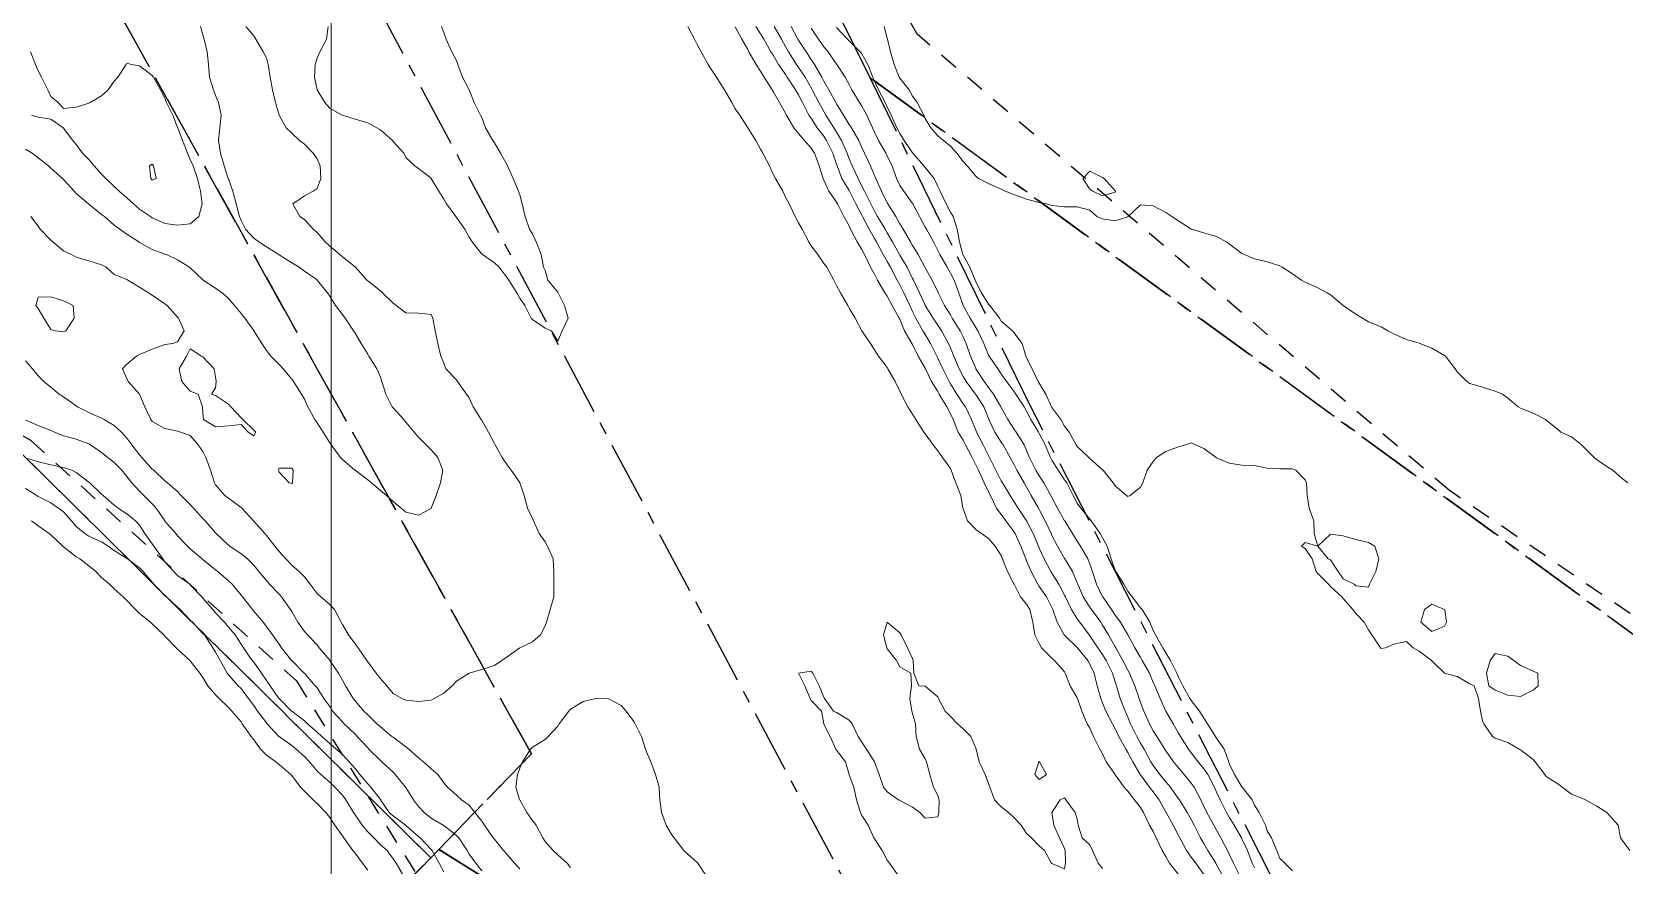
# Model space of a CAD drawing. Header units: centimetres. Extents: x 0 to 642158, y -847 to 649707.
# Drawn here: x 617355 to 617417.8, y 620292.2 to 620325 of the extents above; entities that cross this region are included whole.
import ezdxf

# ---------------------------------------------------------------- set-up
doc = ezdxf.new("R2010")
doc.units = ezdxf.units.CM
doc.header["$MEASUREMENT"] = 0
doc.linetypes.add('CENTERX2', pattern=[4, 2.5, -0.5, 0.5, -0.5])
doc.linetypes.add('JIS_02_0.7', pattern=[1.35, 0.75, -0.6])
for name, color, linetype, lineweight in [('MEV_grille', 254, 'Continuous', 9), ('WAL_parcellaire agricole', 7, 'JIS_02_0.7', 25), ('WAL_topographie 0.5', 253, 'Continuous', 20)]:
    doc.layers.add(name, color=color, linetype=linetype, lineweight=lineweight)
doc.layers.add('SPW_parcellaire cadastral', color=7, linetype='CENTERX2', lineweight=25, true_color=0xff0542)

# ---------------------------------------------------------------- blocks, each defined once
blk = doc.blocks.new('*U112')
at = {"layer": 'MEV_grille', "transparency": 33554687}
blk.add_lwpolyline([(0, 1825.476), (0, -1825.476)], dxfattribs=at)
blk = doc.blocks.new('*U113')
at = {"layer": 'MEV_grille', "color": 0, "linetype": 'ByBlock', "lineweight": -2, "transparency": 16777216}
blk.add_blockref('*U112', (2000, 0), dxfattribs=at)

msp = doc.modelspace()

# ---------------------------------------------------------------- linework, layer by layer
at = {"layer": 'SPW_parcellaire cadastral'}
for points in [[(617392.267, 620281.812), (617393.536, 620278.746), (617371.057, 620292.797), (617374.709, 620296.56), (617340.895, 620357.32), (617337.548, 620363.525), (617334.299, 620378.327), (617286.739, 620465.896), (617269.952, 620496.899), (617274.764, 620500.676), (617283.484, 620507.46), (617304.117, 620460.615), (617333.025, 620394.339), (617343.969, 620372.254), (617392.267, 620281.812)], [(617370.439, 620449.596), (617390.157, 620431.516), (617394.877, 620437.01), (617463.522, 620267.972), (617460.938, 620270.103), (617458.111, 620272.172), (617388.083, 620323.22), (617336.322, 620428.419), (617370.439, 620449.596)], [(617308.437, 620329.669), (617337.548, 620363.525), (617340.895, 620357.32), (617374.709, 620296.56), (617371.057, 620292.797), (617370.736, 620292.465), (617342.244, 620320.587), (617303.071, 620323.455), (617308.437, 620329.669)], [(617304.757, 620224.565), (617248.531, 620260.549), (617257.267, 620270.606), (617271.662, 620287.186), (617299.621, 620319.465), (617303.071, 620323.455), (617342.244, 620320.587), (617370.736, 620292.465), (617354.082, 620275.311), (617320.736, 620240.999), (617304.757, 620224.565)], [(617422.264, 620255.938), (617394.382, 620310.321), (617388.083, 620323.22), (617458.111, 620272.172), (617456.24, 620269.434), (617460.908, 620266.101), (617462.09, 620267.668), (617460.938, 620270.103), (617463.522, 620267.972), (617485.747, 620213.588), (617422.264, 620255.938)], [(617393.536, 620278.746), (617409.815, 620239.405), (617404.111, 620243.08), (617354.082, 620275.311), (617370.736, 620292.465), (617371.057, 620292.797), (617393.536, 620278.746)]]:
    msp.add_lwpolyline(points, dxfattribs=at)
at = {"layer": 'WAL_parcellaire agricole'}
for points in [[(617345.425, 620409.686), (617336.923, 620427.435), (617377.919, 620453.44), (617387.044, 620457.816), (617398.921, 620432.942), (617447.936, 620309.949), (617455.438, 620286.575), (617451.439, 620281.95), (617435.938, 620289.948), (617410.936, 620306.945), (617389.934, 620324.942), (617373.931, 620353.94), (617361.178, 620378.688), (617345.425, 620409.686)], [(617008.458, 620154.4), (617004.365, 620160.596), (617050.958, 620154.904), (617075.457, 620161.407), (617091.456, 620167.909), (617122.459, 620142.163), (617165.706, 620162.168), (617223.952, 620191.924), (617274.948, 620218.93), (617287.196, 620231.681), (617256.444, 620253.677), (617263.942, 620268.928), (617277.439, 620290.929), (617285.816, 620301.128), (617299.437, 620313.432), (617306.604, 620316.52), (617318.353, 620318.751), (617331.123, 620318.633), (617342.936, 620315.937), (617354.937, 620308.938), (617365.438, 620299.44), (617398.944, 620245.444), (617410.112, 620235.279), (617419.446, 620223.447)]]:
    msp.add_lwpolyline(points, dxfattribs=at)
at = {"layer": 'WAL_topographie 0.5'}
for points in [[(617363.444, 620325.25), (617363.75, 620324.884), (617363.834, 620324.75), (617364.125, 620324.25), (617364.25, 620324.017), (617364.32, 620323.75), (617364.405, 620323.25), (617364.497, 620322.75), (617364.609, 620322.25), (617364.75, 620321.75), (617364.75, 620321.75), (617365.027, 620321.25), (617365.25, 620321.039), (617365.565, 620320.75), (617365.75, 620320.607), (617366.098, 620320.25), (617366.25, 620320.033), (617366.377, 620319.75), (617366.404, 620319.25), (617366.25, 620318.864), (617366.1, 620318.75), (617365.75, 620318.564), (617365.289, 620318.25), (617365.577, 620317.75), (617365.75, 620317.632), (617366.102, 620317.25), (617366.25, 620317.121), (617366.568, 620316.75), (617366.75, 620316.586), (617367.149, 620316.25), (617367.25, 620316.169), (617367.75, 620315.769), (617367.771, 620315.75), (617368.22, 620315.25), (617368.25, 620315.22), (617368.75, 620314.819), (617368.83, 620314.75), (617369.25, 620314.336), (617369.375, 620314.25), (617369.75, 620313.95), (617370.25, 620313.941), (617370.75, 620313.891), (617370.819, 620313.75), (617370.918, 620313.25), (617371.015, 620312.75), (617371.138, 620312.25), (617371.25, 620311.969), (617371.335, 620311.75), (617371.75, 620311.31), (617371.796, 620311.25), (617372.151, 620310.75), (617372.25, 620310.598), (617372.411, 620310.25), (617372.725, 620309.75), (617372.75, 620309.718), (617373.015, 620309.25), (617373.25, 620308.797), (617373.277, 620308.75), (617373.556, 620308.25), (617373.75, 620307.967), (617373.913, 620307.75), (617374.25, 620307.268), (617374.259, 620307.25), (617374.43, 620306.75), (617374.562, 620306.25), (617374.75, 620305.843), (617374.793, 620305.75), (617375.014, 620305.25), (617375.25, 620304.926), (617375.35, 620304.75), (617375.567, 620304.25), (617375.598, 620303.75), (617375.596, 620303.25), (617375.595, 620302.75), (617375.447, 620302.25), (617375.31, 620301.75), (617375.25, 620301.606), (617375.063, 620301.25), (617374.75, 620300.978), (617374.259, 620300.75), (617374.25, 620300.745), (617373.75, 620300.394), (617373.537, 620300.25), (617373.25, 620300.051), (617372.75, 620299.893), (617372.25, 620299.75), (617372.25, 620299.75), (617371.75, 620299.429), (617371.582, 620299.25), (617371.25, 620298.956), (617370.877, 620298.75), (617370.75, 620298.679), (617370.25, 620298.632), (617369.75, 620298.676), (617369.598, 620298.75), (617369.25, 620298.944), (617369.011, 620299.25), (617368.75, 620299.538), (617368.586, 620299.75), (617368.25, 620300.193), (617368.214, 620300.25), (617367.877, 620300.75), (617367.75, 620300.906), (617367.49, 620301.25), (617367.25, 620301.667), (617367.203, 620301.75), (617366.94, 620302.25), (617366.75, 620302.452), (617366.403, 620302.75), (617366.25, 620302.89), (617365.982, 620303.25), (617365.75, 620303.538), (617365.548, 620303.75), (617365.25, 620304.009), (617365.016, 620304.25), (617364.75, 620304.54), (617364.59, 620304.75), (617364.25, 620305.179), (617364.184, 620305.25), (617363.75, 620305.744), (617363.744, 620305.75), (617363.279, 620306.25), (617363.25, 620306.275), (617362.75, 620306.64), (617362.615, 620306.75), (617362.25, 620307.166), (617362.198, 620307.25), (617362.044, 620307.75), (617361.856, 620308.25), (617361.75, 620308.486), (617361.561, 620308.75), (617361.25, 620309.115), (617360.864, 620309.25), (617360.75, 620309.29), (617360.25, 620309.388), (617359.75, 620309.675), (617359.695, 620309.75), (617359.46, 620310.25), (617359.25, 620310.743), (617359.246, 620310.75), (617358.794, 620311.25), (617358.75, 620311.368), (617358.574, 620311.75), (617358.75, 620311.926), (617359.125, 620312.25), (617359.25, 620312.311), (617359.75, 620312.52), (617360.25, 620312.707), (617360.558, 620312.75), (617360.75, 620312.806), (617361.013, 620313.25), (617360.781, 620313.75), (617360.75, 620313.783), (617360.331, 620314.25), (617360.25, 620314.313), (617359.75, 620314.648), (617359.594, 620314.75), (617359.25, 620314.968), (617358.778, 620315.25), (617358.75, 620315.266), (617358.25, 620315.464), (617357.93, 620315.75), (617357.75, 620315.844), (617357.25, 620316.007), (617356.75, 620316.156), (617356.557, 620316.25), (617356.25, 620316.398), (617355.821, 620316.75), (617355.75, 620316.819), (617355.328, 620317.25), (617355.25, 620317.371), (617354.962, 620317.75)], [(617361.648, 620325.25), (617361.75, 620324.914), (617361.79, 620324.75), (617361.921, 620324.25), (617361.966, 620323.75), (617362.005, 620323.25), (617362.16, 620322.75), (617362.25, 620322.524), (617362.368, 620322.25), (617362.463, 620321.75), (617362.419, 620321.25), (617362.368, 620320.75), (617362.437, 620320.25), (617362.584, 620319.75), (617362.747, 620319.25), (617362.75, 620319.24), (617362.928, 620318.75), (617363.062, 620318.25), (617363.187, 620317.75), (617363.25, 620317.595), (617363.433, 620317.25), (617363.75, 620316.895), (617363.958, 620316.75), (617364.25, 620316.557), (617364.746, 620316.25), (617364.75, 620316.248), (617365.25, 620315.931), (617365.54, 620315.75), (617365.75, 620315.604), (617366.25, 620315.256), (617366.256, 620315.25), (617366.66, 620314.75), (617366.75, 620314.619), (617366.977, 620314.25), (617367.25, 620313.884), (617367.367, 620313.75), (617367.689, 620313.25), (617367.75, 620313.147), (617367.991, 620312.75), (617368.25, 620312.319), (617368.298, 620312.25), (617368.606, 620311.75), (617368.75, 620311.412), (617368.814, 620311.25), (617368.971, 620310.75), (617369.219, 620310.25), (617369.25, 620310.207), (617369.671, 620309.75), (617369.75, 620309.637), (617370.083, 620309.25), (617370.25, 620309.047), (617370.553, 620308.75), (617370.75, 620308.549), (617371.019, 620308.25), (617371.21, 620307.75), (617371.123, 620307.25), (617370.954, 620306.75), (617370.755, 620306.25)], [(617366.694, 620325.25), (617366.623, 620324.75), (617366.359, 620324.25), (617366.25, 620324), (617366.177, 620323.75), (617366.155, 620323.25), (617366.25, 620322.75), (617366.25, 620322.75), (617366.554, 620322.25), (617366.75, 620322.022), (617367.239, 620321.75), (617367.25, 620321.745), (617367.75, 620321.597), (617368.25, 620321.451), (617368.604, 620321.25), (617368.75, 620321.174), (617369.222, 620320.75), (617369.25, 620320.716), (617369.673, 620320.25), (617369.75, 620320.078), (617370.115, 620319.75), (617370.25, 620319.65), (617370.75, 620319.26), (617370.758, 620319.25), (617371.053, 620318.75), (617371.25, 620318.442), (617371.36, 620318.25), (617371.722, 620317.75), (617371.75, 620317.719), (617372.081, 620317.25), (617372.25, 620316.939), (617372.367, 620316.75), (617372.75, 620316.271), (617372.776, 620316.25), (617373.25, 620315.931), (617373.441, 620315.75), (617373.75, 620315.335), (617373.815, 620315.25), (617374.13, 620314.75), (617374.25, 620314.538), (617374.447, 620314.25), (617374.706, 620313.75), (617374.75, 620313.693), (617375.25, 620313.354), (617375.5, 620313.25), (617375.75, 620312.833), (617375.929, 620313.25), (617376.162, 620313.75), (617376.015, 620314.25), (617375.76, 620314.75), (617375.75, 620314.771), (617375.361, 620315.25), (617375.25, 620315.62), (617375.192, 620315.75), (617375.089, 620316.25), (617374.894, 620316.75), (617374.75, 620317.071), (617374.635, 620317.25), (617374.461, 620317.75), (617374.343, 620318.25), (617374.25, 620318.612), (617374.198, 620318.75), (617373.992, 620319.25), (617373.77, 620319.75), (617373.75, 620319.788), (617373.488, 620320.25), (617373.25, 620320.66), (617373.186, 620320.75), (617372.902, 620321.25), (617372.75, 620321.657), (617372.705, 620321.75), (617372.45, 620322.25), (617372.25, 620322.75), (617372.25, 620322.75), (617371.985, 620323.25), (617371.808, 620323.75), (617371.75, 620323.903), (617371.566, 620324.25), (617371.341, 620324.75), (617371.25, 620325.009), (617371.166, 620325.25)], [(617380.888, 620325.25), (617381.141, 620324.75), (617381.25, 620324.543), (617381.407, 620324.25), (617381.681, 620323.75), (617381.75, 620323.648), (617382.016, 620323.25), (617382.25, 620322.87), (617382.332, 620322.75), (617382.623, 620322.25), (617382.75, 620322.007), (617382.932, 620321.75), (617383.25, 620321.25), (617383.25, 620321.25), (617383.565, 620320.75), (617383.75, 620320.407), (617383.847, 620320.25), (617384.105, 620319.75), (617384.25, 620319.425), (617384.339, 620319.25), (617384.634, 620318.75), (617384.75, 620318.488), (617384.876, 620318.25), (617385.114, 620317.75), (617385.25, 620317.508), (617385.398, 620317.25), (617385.66, 620316.75), (617385.75, 620316.6), (617386.018, 620316.25), (617386.25, 620315.905), (617386.368, 620315.75), (617386.639, 620315.25), (617386.75, 620315.032), (617386.91, 620314.75), (617387.192, 620314.25), (617387.25, 620314.133), (617387.482, 620313.75), (617387.744, 620313.25), (617387.75, 620313.239), (617388.091, 620312.75), (617388.25, 620312.5), (617388.404, 620312.25), (617388.75, 620311.799), (617388.78, 620311.75), (617389.066, 620311.25), (617389.25, 620310.871), (617389.303, 620310.75), (617389.567, 620310.25), (617389.75, 620309.953), (617389.884, 620309.75), (617390.201, 620309.25), (617390.25, 620309.177), (617390.564, 620308.75), (617390.75, 620308.508), (617390.936, 620308.25), (617391.25, 620307.815), (617391.278, 620307.75), (617391.463, 620307.25), (617391.657, 620306.75), (617391.74, 620306.25), (617391.75, 620306.223), (617391.922, 620305.75), (617392.25, 620305.413), (617392.475, 620305.25), (617392.75, 620305.055), (617393.008, 620304.75), (617393.25, 620304.386), (617393.298, 620304.25), (617393.499, 620303.75), (617393.75, 620303.269), (617393.757, 620303.25), (617394.011, 620302.75), (617394.25, 620302.47), (617394.382, 620302.25), (617394.493, 620301.75), (617394.575, 620301.25), (617394.75, 620300.91), (617394.835, 620300.75), (617395.25, 620300.331), (617395.353, 620300.25), (617395.75, 620299.799), (617395.781, 620299.75), (617395.969, 620299.25), (617396.25, 620298.768), (617396.257, 620298.75), (617396.432, 620298.25), (617396.647, 620297.75), (617396.75, 620297.575), (617396.892, 620297.25), (617397.143, 620296.75), (617397.25, 620296.562), (617397.398, 620296.25), (617397.743, 620295.75), (617397.75, 620295.741), (617398.103, 620295.25), (617398.25, 620295.087), (617398.516, 620294.75), (617398.75, 620294.45), (617398.863, 620294.25), (617399.097, 620293.75), (617399.25, 620293.506), (617399.364, 620293.25), (617399.6, 620292.75), (617399.75, 620292.513), (617399.895, 620292.25), (617400.25, 620291.802)], [(617382.75, 620325.238), (617383.009, 620324.75), (617383.25, 620324.335), (617383.295, 620324.25), (617383.574, 620323.75), (617383.75, 620323.488), (617383.898, 620323.25), (617384.208, 620322.75), (617384.25, 620322.68), (617384.496, 620322.25), (617384.75, 620321.798), (617384.774, 620321.75), (617385.068, 620321.25), (617385.25, 620321.025), (617385.492, 620320.75), (617385.75, 620320.451), (617385.876, 620320.25), (617386.065, 620319.75), (617386.222, 620319.25), (617386.25, 620319.193), (617386.454, 620318.75), (617386.75, 620318.324), (617386.791, 620318.25), (617387.035, 620317.75), (617387.25, 620317.381), (617387.308, 620317.25), (617387.566, 620316.75), (617387.75, 620316.452), (617387.853, 620316.25), (617388.097, 620315.75), (617388.25, 620315.482), (617388.372, 620315.25), (617388.661, 620314.75), (617388.75, 620314.614), (617388.942, 620314.25), (617389.223, 620313.75), (617389.25, 620313.7), (617389.44, 620313.25), (617389.723, 620312.75), (617389.75, 620312.704), (617389.974, 620312.25), (617390.25, 620311.776), (617390.262, 620311.75), (617390.503, 620311.25), (617390.75, 620310.857), (617390.808, 620310.75), (617391.1, 620310.25), (617391.25, 620309.972), (617391.354, 620309.75), (617391.555, 620309.25), (617391.75, 620308.93), (617391.847, 620308.75), (617392.11, 620308.25), (617392.25, 620307.966), (617392.349, 620307.75), (617392.574, 620307.25), (617392.75, 620306.891), (617392.822, 620306.75), (617393.068, 620306.25), (617393.25, 620306), (617393.429, 620305.75), (617393.75, 620305.338), (617393.807, 620305.25), (617394.024, 620304.75), (617394.217, 620304.25), (617394.25, 620304.176), (617394.436, 620303.75), (617394.691, 620303.25), (617394.75, 620303.166), (617395.041, 620302.75), (617395.25, 620302.334), (617395.287, 620302.25), (617395.455, 620301.75), (617395.74, 620301.25), (617395.75, 620301.24), (617396.25, 620300.757), (617396.255, 620300.75), (617396.668, 620300.25), (617396.75, 620300.099), (617396.913, 620299.75), (617397.035, 620299.25), (617397.176, 620298.75), (617397.25, 620298.572), (617397.382, 620298.25), (617397.645, 620297.75), (617397.75, 620297.554), (617397.896, 620297.25), (617398.167, 620296.75), (617398.25, 620296.616), (617398.446, 620296.25), (617398.737, 620295.75), (617398.75, 620295.732), (617399.104, 620295.25), (617399.25, 620295.066), (617399.479, 620294.75), (617399.75, 620294.263), (617399.758, 620294.25), (617400.04, 620293.75), (617400.25, 620293.344), (617400.299, 620293.25), (617400.559, 620292.75), (617400.75, 620292.491), (617400.928, 620292.25), (617401.25, 620291.805)], [(617383.567, 620325.25), (617383.75, 620324.964), (617383.88, 620324.75), (617384.163, 620324.25), (617384.25, 620324.112), (617384.461, 620323.75), (617384.75, 620323.338), (617384.81, 620323.25), (617385.135, 620322.75), (617385.25, 620322.557), (617385.405, 620322.25), (617385.664, 620321.75), (617385.75, 620321.626), (617385.99, 620321.25), (617386.25, 620320.925), (617386.362, 620320.75), (617386.604, 620320.25), (617386.75, 620319.817), (617386.772, 620319.75), (617386.966, 620319.25), (617387.25, 620318.776), (617387.264, 620318.75), (617387.516, 620318.25), (617387.75, 620317.809), (617387.78, 620317.75), (617388.038, 620317.25), (617388.25, 620316.882), (617388.325, 620316.75), (617388.594, 620316.25), (617388.75, 620315.982), (617388.882, 620315.75), (617389.15, 620315.25), (617389.25, 620315.066), (617389.402, 620314.75), (617389.638, 620314.25), (617389.75, 620314.014), (617389.879, 620313.75), (617390.162, 620313.25), (617390.25, 620313.099), (617390.461, 620312.75), (617390.708, 620312.25), (617390.75, 620312.165), (617390.944, 620311.75), (617391.194, 620311.25), (617391.25, 620311.154), (617391.503, 620310.75), (617391.75, 620310.37), (617391.837, 620310.25), (617392.077, 620309.75), (617392.25, 620309.327), (617392.281, 620309.25), (617392.544, 620308.75), (617392.75, 620308.329), (617392.794, 620308.25), (617393.043, 620307.75), (617393.25, 620307.334), (617393.298, 620307.25), (617393.607, 620306.75), (617393.75, 620306.52), (617393.92, 620306.25), (617394.25, 620305.752), (617394.251, 620305.75), (617394.512, 620305.25), (617394.718, 620304.75), (617394.75, 620304.675), (617394.951, 620304.25), (617395.213, 620303.75), (617395.25, 620303.691), (617395.529, 620303.25), (617395.75, 620302.827), (617395.784, 620302.75), (617396.026, 620302.25), (617396.25, 620301.893), (617396.354, 620301.75), (617396.728, 620301.25), (617396.75, 620301.223), (617397.064, 620300.75), (617397.25, 620300.486), (617397.395, 620300.25), (617397.639, 620299.75), (617397.75, 620299.407), (617397.804, 620299.25), (617397.941, 620298.75), (617398.14, 620298.25), (617398.25, 620298.009), (617398.359, 620297.75), (617398.604, 620297.25), (617398.75, 620296.988), (617398.891, 620296.75), (617399.158, 620296.25), (617399.25, 620296.098), (617399.51, 620295.75), (617399.75, 620295.456), (617399.927, 620295.25), (617400.25, 620294.792), (617400.28, 620294.75), (617400.595, 620294.25), (617400.75, 620293.978), (617400.867, 620293.75), (617401.121, 620293.25), (617401.25, 620293.03), (617401.406, 620292.75), (617401.714, 620292.25), (617401.75, 620292.188), (617401.991, 620291.75)], [(617384.293, 620325.25), (617384.579, 620324.75), (617384.75, 620324.437), (617384.853, 620324.25), (617385.17, 620323.75), (617385.25, 620323.637), (617385.509, 620323.25), (617385.75, 620322.831), (617385.794, 620322.75), (617386.056, 620322.25), (617386.25, 620321.897), (617386.335, 620321.75), (617386.645, 620321.25), (617386.75, 620321.08), (617386.953, 620320.75), (617387.174, 620320.25), (617387.25, 620320.033), (617387.365, 620319.75), (617387.599, 620319.25), (617387.75, 620318.951), (617387.853, 620318.75), (617388.101, 620318.25), (617388.25, 620317.964), (617388.374, 620317.75), (617388.669, 620317.25), (617388.75, 620317.108), (617388.958, 620316.75), (617389.241, 620316.25), (617389.25, 620316.235), (617389.535, 620315.75), (617389.75, 620315.313), (617389.784, 620315.25), (617390.03, 620314.75), (617390.25, 620314.259), (617390.255, 620314.25), (617390.56, 620313.75), (617390.75, 620313.467), (617390.896, 620313.25), (617391.175, 620312.75), (617391.25, 620312.575), (617391.377, 620312.25), (617391.59, 620311.75), (617391.75, 620311.449), (617391.864, 620311.25), (617392.236, 620310.75), (617392.25, 620310.73), (617392.564, 620310.25), (617392.75, 620309.794), (617392.768, 620309.75), (617392.998, 620309.25), (617393.25, 620308.852), (617393.323, 620308.75), (617393.61, 620308.25), (617393.75, 620307.983), (617393.864, 620307.75), (617394.151, 620307.25), (617394.25, 620307.086), (617394.439, 620306.75), (617394.722, 620306.25), (617394.75, 620306.198), (617394.98, 620305.75), (617395.217, 620305.25), (617395.25, 620305.179), (617395.478, 620304.75), (617395.75, 620304.27), (617395.763, 620304.25), (617396.066, 620303.75), (617396.25, 620303.306), (617396.27, 620303.25), (617396.483, 620302.75), (617396.75, 620302.348), (617396.817, 620302.25), (617397.181, 620301.75), (617397.25, 620301.644), (617397.491, 620301.25), (617397.75, 620300.785), (617397.769, 620300.75), (617398.053, 620300.25), (617398.25, 620299.863), (617398.313, 620299.75), (617398.524, 620299.25), (617398.693, 620298.75), (617398.75, 620298.587), (617398.878, 620298.25), (617399.101, 620297.75), (617399.25, 620297.475), (617399.388, 620297.25), (617399.708, 620296.75), (617399.75, 620296.685), (617400.053, 620296.25), (617400.25, 620296.011), (617400.469, 620295.75), (617400.75, 620295.413), (617400.865, 620295.25), (617401.129, 620294.75), (617401.25, 620294.5), (617401.366, 620294.25), (617401.642, 620293.75), (617401.75, 620293.547), (617401.914, 620293.25), (617402.177, 620292.75), (617402.25, 620292.604), (617402.417, 620292.25), (617402.674, 620291.75)], [(617384.955, 620325.25), (617385.23, 620324.75), (617385.25, 620324.713), (617385.548, 620324.25), (617385.75, 620323.948), (617385.886, 620323.75), (617386.172, 620323.25), (617386.25, 620323.098), (617386.446, 620322.75), (617386.719, 620322.25), (617386.75, 620322.195), (617387.026, 620321.75), (617387.25, 620321.382), (617387.336, 620321.25), (617387.627, 620320.75), (617387.75, 620320.478), (617387.861, 620320.25), (617388.087, 620319.75), (617388.25, 620319.376), (617388.303, 620319.25), (617388.526, 620318.75), (617388.75, 620318.293), (617388.776, 620318.25), (617389.092, 620317.75), (617389.25, 620317.467), (617389.375, 620317.25), (617389.67, 620316.75), (617389.75, 620316.613), (617389.976, 620316.25), (617390.242, 620315.75), (617390.25, 620315.733), (617390.523, 620315.25), (617390.75, 620314.785), (617390.767, 620314.75), (617391.019, 620314.25), (617391.25, 620313.875), (617391.318, 620313.75), (617391.627, 620313.25), (617391.75, 620313.003), (617391.868, 620312.75), (617392.034, 620312.25), (617392.25, 620311.757), (617392.254, 620311.75), (617392.579, 620311.25), (617392.75, 620311.014), (617392.942, 620310.75), (617393.24, 620310.25), (617393.25, 620310.226), (617393.511, 620309.75), (617393.75, 620309.387), (617393.843, 620309.25), (617394.15, 620308.75), (617394.25, 620308.528), (617394.369, 620308.25), (617394.622, 620307.75), (617394.75, 620307.531), (617394.927, 620307.25), (617395.207, 620306.75), (617395.25, 620306.667), (617395.469, 620306.25), (617395.75, 620305.757), (617395.755, 620305.75), (617396.067, 620305.25), (617396.25, 620304.945), (617396.381, 620304.75), (617396.668, 620304.25), (617396.75, 620304.039), (617396.849, 620303.75), (617397.016, 620303.25), (617397.25, 620302.758), (617397.255, 620302.75), (617397.601, 620302.25), (617397.75, 620302.033), (617397.96, 620301.75), (617398.25, 620301.252), (617398.251, 620301.25), (617398.529, 620300.75), (617398.75, 620300.359), (617398.818, 620300.25), (617399.097, 620299.75), (617399.25, 620299.381), (617399.31, 620299.25), (617399.517, 620298.75), (617399.747, 620298.25), (617399.75, 620298.244), (617400.031, 620297.75), (617400.25, 620297.381), (617400.331, 620297.25), (617400.644, 620296.75), (617400.75, 620296.602), (617401.027, 620296.25), (617401.25, 620295.973), (617401.401, 620295.75), (617401.668, 620295.25), (617401.75, 620295.046), (617401.889, 620294.75), (617402.145, 620294.25), (617402.25, 620294.066), (617402.445, 620293.75), (617402.731, 620293.25), (617402.75, 620293.212), (617402.968, 620292.75), (617403.159, 620292.25), (617403.25, 620292.074)], [(617385.75, 620325.181), (617386.041, 620324.75), (617386.25, 620324.45), (617386.416, 620324.25), (617386.75, 620323.765), (617386.764, 620323.75), (617387.093, 620323.25), (617387.25, 620322.957), (617387.359, 620322.75), (617387.661, 620322.25), (617387.75, 620322.103), (617387.945, 620321.75), (617388.171, 620321.25), (617388.25, 620321.074), (617388.404, 620320.75), (617388.694, 620320.25), (617388.75, 620320.138), (617388.949, 620319.75), (617389.119, 620319.25), (617389.25, 620318.973), (617389.403, 620318.75), (617389.75, 620318.273), (617389.766, 620318.25), (617390.031, 620317.75), (617390.25, 620317.339), (617390.301, 620317.25), (617390.579, 620316.75), (617390.75, 620316.408), (617390.827, 620316.25), (617391.121, 620315.75), (617391.25, 620315.524), (617391.394, 620315.25), (617391.577, 620314.75), (617391.75, 620314.25), (617391.75, 620314.25), (617392.028, 620313.75), (617392.25, 620313.378), (617392.332, 620313.25), (617392.561, 620312.75), (617392.75, 620312.287), (617392.774, 620312.25), (617393.123, 620311.75), (617393.25, 620311.548), (617393.46, 620311.25), (617393.75, 620310.866), (617393.834, 620310.75), (617394.154, 620310.25), (617394.25, 620310.077), (617394.418, 620309.75), (617394.72, 620309.25), (617394.75, 620309.19), (617394.98, 620308.75), (617395.194, 620308.25), (617395.25, 620308.144), (617395.499, 620307.75), (617395.75, 620307.367), (617395.837, 620307.25), (617396.087, 620306.75), (617396.25, 620306.448), (617396.395, 620306.25), (617396.75, 620305.814), (617396.802, 620305.75), (617397.151, 620305.25), (617397.25, 620305.084), (617397.43, 620304.75), (617397.586, 620304.25), (617397.75, 620303.794), (617397.772, 620303.75), (617398.084, 620303.25), (617398.25, 620302.973), (617398.412, 620302.75), (617398.75, 620302.316), (617398.808, 620302.25), (617399.115, 620301.75), (617399.25, 620301.421), (617399.334, 620301.25), (617399.631, 620300.75), (617399.75, 620300.543), (617399.931, 620300.25), (617400.183, 620299.75), (617400.25, 620299.585), (617400.423, 620299.25), (617400.699, 620298.75), (617400.75, 620298.667), (617401.077, 620298.25), (617401.25, 620297.968), (617401.398, 620297.75), (617401.71, 620297.25), (617401.75, 620297.184), (617402.051, 620296.75), (617402.228, 620296.25), (617402.25, 620296.188), (617402.455, 620295.75), (617402.75, 620295.266), (617402.765, 620295.25), (617403.15, 620294.75), (617403.25, 620294.54), (617403.432, 620294.25), (617403.675, 620293.75), (617403.75, 620293.526), (617403.912, 620293.25), (617404.122, 620292.75), (617404.25, 620292.442), (617404.44, 620292.25), (617404.75, 620291.948)], [(617386.75, 620325.209), (617387.18, 620324.75), (617387.25, 620324.684), (617387.679, 620324.25), (617387.75, 620324.164), (617387.986, 620323.75), (617388.178, 620323.25), (617388.25, 620323.094), (617388.409, 620322.75), (617388.673, 620322.25), (617388.75, 620322.084), (617388.904, 620321.75), (617389.129, 620321.25), (617389.25, 620321.034), (617389.417, 620320.75), (617389.75, 620320.26), (617389.758, 620320.25), (617390.202, 620319.75), (617390.25, 620319.69), (617390.603, 620319.25), (617390.75, 620318.944), (617390.835, 620318.75), (617391.077, 620318.25), (617391.25, 620317.922), (617391.352, 620317.75), (617391.515, 620317.25), (617391.601, 620316.75), (617391.736, 620316.25), (617391.75, 620316.224), (617392.008, 620315.75), (617392.226, 620315.25), (617392.25, 620315.182), (617392.471, 620314.75), (617392.75, 620314.293), (617392.797, 620314.25), (617393.18, 620313.75), (617393.25, 620313.631), (617393.69, 620313.25), (617393.75, 620313.179), (617394.076, 620312.75), (617394.217, 620312.25), (617394.25, 620312.179), (617394.474, 620311.75), (617394.714, 620311.25), (617394.75, 620311.18), (617395.017, 620310.75), (617395.234, 620310.25), (617395.25, 620310.219), (617395.604, 620309.75), (617395.75, 620309.48), (617395.926, 620309.25), (617396.205, 620308.75), (617396.25, 620308.681), (617396.711, 620308.25), (617396.75, 620308.214), (617397.25, 620307.77), (617397.28, 620307.75), (617397.674, 620307.25), (617397.75, 620307.128), (617398.19, 620306.75), (617398.25, 620306.708), (617398.346, 620306.75), (617398.75, 620307.078), (617398.845, 620307.25), (617399.017, 620307.75), (617399.25, 620308.096), (617399.383, 620308.25), (617399.75, 620308.486), (617400.25, 620308.667), (617400.531, 620308.75), (617400.75, 620308.833), (617400.934, 620308.75), (617401.25, 620308.61), (617401.734, 620308.25), (617401.75, 620308.24), (617402.25, 620308.021), (617402.75, 620307.95), (617403.25, 620307.931), (617403.75, 620307.833), (617404.25, 620307.804), (617404.75, 620307.805), (617404.884, 620307.75), (617405.25, 620307.365), (617405.302, 620307.25), (617405.327, 620306.75), (617405.399, 620306.25), (617405.583, 620305.75), (617405.607, 620305.25), (617405.75, 620304.75), (617406.25, 620305.224), (617406.75, 620305.156), (617407.25, 620305.02), (617407.75, 620304.894), (617408, 620304.75), (617408.15, 620304.25), (617408.032, 620303.75), (617407.79, 620303.25), (617407.75, 620303.139), (617407.25, 620303.187), (617407.179, 620303.25), (617406.75, 620303.464), (617406.545, 620303.75), (617406.25, 620304.21), (617406.15, 620304.25), (617405.75, 620304.75), (617405.75, 620304.75), (617405.25, 620304.893), (617405.107, 620304.75), (617405.25, 620304.667), (617405.528, 620304.25), (617405.685, 620303.75), (617405.75, 620303.68), (617406.17, 620303.25), (617406.25, 620303.165), (617406.697, 620302.75), (617406.75, 620302.683), (617407.132, 620302.25), (617407.25, 620302.096), (617407.571, 620301.75), (617407.75, 620301.456), (617407.875, 620301.25), (617408.216, 620300.75), (617408.25, 620300.721), (617408.417, 620300.75), (617408.75, 620300.893), (617409.25, 620301), (617409.512, 620300.75), (617409.75, 620300.611), (617410.231, 620300.25), (617410.25, 620300.23), (617410.75, 620299.75), (617410.75, 620299.75), (617411.25, 620299.612), (617411.75, 620299.323), (617411.917, 620299.25), (617412.08, 620298.75), (617412.159, 620298.25), (617412.25, 620297.865), (617412.295, 620297.75), (617412.639, 620297.25), (617412.75, 620297.182), (617413.25, 620297.013), (617413.687, 620296.75), (617413.75, 620296.722), (617414.25, 620296.342), (617414.319, 620296.25), (617414.705, 620295.75), (617414.75, 620295.676), (617415.25, 620295.358), (617415.383, 620295.25), (617415.75, 620294.975), (617416.25, 620294.779), (617416.315, 620294.75), (617416.75, 620294.5), (617417.15, 620294.25), (617417.25, 620294.131), (617417.598, 620293.75), (617417.692, 620293.25), (617417.75, 620293.162), (617418.054, 620292.75)], [(617388.635, 620325.25), (617388.75, 620324.787), (617388.762, 620324.75), (617388.884, 620324.25), (617389.028, 620323.75), (617389.228, 620323.25), (617389.25, 620323.212), (617389.624, 620322.75), (617389.75, 620322.505), (617389.933, 620322.25), (617390.195, 620321.75), (617390.25, 620321.617), (617390.472, 620321.25), (617390.75, 620320.936), (617390.973, 620320.75), (617391.25, 620320.532), (617391.502, 620320.25), (617391.75, 620319.925), (617391.906, 620319.75), (617392.25, 620319.345), (617392.356, 620319.25), (617392.75, 620319.051), (617393.25, 620318.831), (617393.411, 620318.75), (617393.75, 620318.62), (617394.25, 620318.435), (617394.75, 620318.312), (617395.038, 620318.25), (617395.25, 620318.191), (617395.75, 620318.137), (617396.25, 620318.138), (617396.75, 620318), (617397.024, 620317.75), (617397.25, 620317.663), (617397.75, 620317.59), (617398.25, 620317.74), (617398.264, 620317.75), (617398.75, 620318.212), (617399.25, 620318.17), (617399.75, 620317.914), (617399.981, 620317.75), (617400.25, 620317.588), (617400.75, 620317.261), (617400.779, 620317.25), (617401.25, 620317.107), (617401.75, 620316.964), (617402.125, 620316.75), (617402.25, 620316.67), (617402.75, 620316.301), (617402.854, 620316.25), (617403.25, 620316.083), (617403.75, 620315.962), (617404.25, 620315.807), (617404.333, 620315.75), (617404.75, 620315.487), (617405.105, 620315.25), (617405.25, 620315.169), (617405.75, 620314.943), (617406.113, 620314.75), (617406.25, 620314.669), (617406.75, 620314.25), (617406.75, 620314.25), (617407.25, 620313.898), (617407.507, 620313.75), (617407.75, 620313.605), (617408.25, 620313.402), (617408.507, 620313.25), (617408.75, 620313.123), (617409.25, 620312.902), (617409.75, 620312.761), (617409.773, 620312.75), (617410.25, 620312.559), (617410.75, 620312.274), (617410.783, 620312.25), (617411.167, 620311.75), (617411.25, 620311.635), (617411.625, 620311.25), (617411.75, 620311.172), (617412.25, 620311.02), (617412.75, 620310.872), (617413.028, 620310.75), (617413.25, 620310.59), (617413.655, 620310.25), (617413.75, 620310.2), (617414.25, 620310), (617414.724, 620309.75), (617414.75, 620309.727), (617415.25, 620309.333), (617415.338, 620309.25), (617415.75, 620309.066), (617416.15, 620308.75), (617416.25, 620308.646), (617416.646, 620308.25), (617416.75, 620308.162), (617417.25, 620307.827), (617417.393, 620307.75), (617417.75, 620307.417), (617417.977, 620307.25)], [(617354.947, 620324.25), (617355.139, 620323.75), (617355.25, 620323.495), (617355.379, 620323.25), (617355.63, 620322.75), (617355.75, 620322.482), (617356.03, 620322.25), (617356.25, 620322.009), (617356.75, 620322.069), (617357.25, 620322.222), (617357.297, 620322.25), (617357.75, 620322.516), (617358.006, 620322.75), (617358.25, 620323.098), (617358.383, 620323.25), (617358.713, 620323.75), (617358.75, 620323.8), (617358.929, 620323.75), (617359.25, 620323.701), (617359.75, 620323.311), (617359.797, 620323.25), (617360.076, 620322.75), (617360.25, 620322.427), (617360.315, 620322.25), (617360.56, 620321.75), (617360.75, 620321.27), (617360.757, 620321.25), (617360.938, 620320.75), (617361.133, 620320.25), (617361.25, 620319.997), (617361.361, 620319.75), (617361.533, 620319.25), (617361.655, 620318.75), (617361.711, 620318.25), (617361.583, 620317.75)], [(617361.583, 620317.75), (617361.25, 620317.462), (617360.75, 620317.411), (617360.25, 620317.484), (617359.75, 620317.704), (617359.681, 620317.75), (617359.25, 620318.046), (617359.007, 620318.25), (617358.75, 620318.487), (617358.445, 620318.75), (617358.25, 620318.937), (617357.919, 620319.25), (617357.75, 620319.429), (617357.46, 620319.75), (617357.25, 620320), (617356.994, 620320.25), (617356.75, 620320.6), (617356.61, 620320.75), (617356.25, 620321.242), (617356.235, 620321.25), (617355.75, 620321.592), (617355.25, 620321.67), (617354.981, 620321.75)], [(617370.755, 620306.25), (617370.75, 620306.244), (617370.25, 620305.981), (617369.75, 620306.099), (617369.57, 620306.25), (617369.25, 620306.516), (617368.997, 620306.75), (617368.75, 620306.946), (617368.394, 620307.25), (617368.25, 620307.369), (617367.75, 620307.745), (617367.744, 620307.75), (617367.25, 620308.167), (617367.178, 620308.25), (617366.807, 620308.75), (617366.75, 620308.833), (617366.489, 620309.25), (617366.25, 620309.623), (617366.166, 620309.75), (617365.893, 620310.25), (617365.75, 620310.551), (617365.633, 620310.75), (617365.321, 620311.25), (617365.25, 620311.343), (617364.917, 620311.75), (617364.75, 620311.918), (617364.425, 620312.25), (617364.25, 620312.468), (617364.068, 620312.75), (617363.758, 620313.25), (617363.75, 620313.26), (617363.396, 620313.75), (617363.25, 620313.933), (617362.994, 620314.25), (617362.75, 620314.525), (617362.506, 620314.75), (617362.25, 620314.928), (617361.763, 620315.25), (617361.75, 620315.261), (617361.25, 620315.725), (617361.219, 620315.75), (617360.75, 620316.044), (617360.31, 620316.25), (617360.25, 620316.27), (617359.75, 620316.454), (617359.25, 620316.726), (617359.213, 620316.75), (617358.75, 620317.063), (617358.469, 620317.25), (617358.25, 620317.416), (617357.861, 620317.75), (617357.75, 620317.838), (617357.25, 620318.237), (617357.231, 620318.25), (617356.75, 620318.665), (617356.667, 620318.75), (617356.25, 620319.207), (617356.212, 620319.25), (617355.75, 620319.663), (617355.65, 620319.75), (617355.25, 620320.062), (617355.013, 620320.25), (617354.75, 620320.415)], [(617359.896, 620319.25), (617359.75, 620319.191), (617359.686, 620319.25), (617359.644, 620319.75), (617359.75, 620319.817), (617359.792, 620319.75), (617359.896, 620319.25)], [(617397.763, 620318.75), (617397.75, 620318.717), (617397.25, 620318.564), (617396.868, 620318.75), (617396.75, 620318.833), (617396.472, 620319.25), (617396.75, 620319.536), (617397.25, 620319.286), (617397.311, 620319.25), (617397.75, 620318.764), (617397.763, 620318.75)], [(617356.341, 620313.25), (617356.25, 620313.202), (617355.917, 620313.25), (617355.75, 620313.297), (617355.468, 620313.75), (617355.25, 620314.121), (617355.156, 620314.25), (617355.25, 620314.571), (617355.75, 620314.581), (617356.25, 620314.429), (617356.622, 620314.25), (617356.668, 620313.75), (617356.341, 620313.25)], [(617363.75, 620309.104), (617363.833, 620309.25), (617363.75, 620309.328), (617363.318, 620309.75), (617363.25, 620309.818), (617362.846, 620310.25), (617362.75, 620310.348), (617362.25, 620310.694), (617362.083, 620310.75), (617362.25, 620311.001), (617362.275, 620311.25), (617362.25, 620311.437), (617362.194, 620311.75), (617361.75, 620312.226), (617361.687, 620312.25), (617361.25, 620312.53), (617361.094, 620312.25), (617360.816, 620311.75), (617360.917, 620311.25), (617361.25, 620310.869), (617361.562, 620310.75), (617361.736, 620310.25), (617361.75, 620310), (617361.767, 620309.75), (617362.25, 620309.454), (617362.75, 620309.5), (617363.25, 620309.55), (617363.531, 620309.25), (617363.75, 620309.104)], [(617374.25, 620292.031), (617374.041, 620292.25), (617373.75, 620292.587), (617373.611, 620292.75), (617373.25, 620293.194), (617373.205, 620293.25), (617372.856, 620293.75), (617372.75, 620293.905), (617372.476, 620294.25), (617372.25, 620294.534), (617371.945, 620294.75), (617371.75, 620294.931), (617371.404, 620295.25), (617371.25, 620295.422), (617371.017, 620295.75), (617370.75, 620295.978), (617370.455, 620296.25), (617370.25, 620296.407), (617369.876, 620296.75), (617369.75, 620296.841), (617369.25, 620297.215), (617369.207, 620297.25), (617368.75, 620297.629), (617368.616, 620297.75), (617368.25, 620298.108), (617368.103, 620298.25), (617367.75, 620298.653), (617367.679, 620298.75), (617367.375, 620299.25), (617367.25, 620299.474), (617367.103, 620299.75), (617366.757, 620300.25), (617366.75, 620300.259), (617366.341, 620300.75), (617366.25, 620300.858), (617365.876, 620301.25), (617365.75, 620301.388), (617365.493, 620301.75), (617365.25, 620302.173), (617365.206, 620302.25), (617364.851, 620302.75), (617364.75, 620302.865), (617364.378, 620303.25), (617364.25, 620303.395), (617363.951, 620303.75), (617363.75, 620304.002), (617363.504, 620304.25), (617363.25, 620304.454), (617362.809, 620304.75), (617362.75, 620304.793), (617362.274, 620305.25), (617362.25, 620305.276), (617361.842, 620305.75), (617361.75, 620305.85), (617361.38, 620306.25), (617361.25, 620306.403), (617360.894, 620306.75), (617360.75, 620306.903), (617360.351, 620307.25), (617360.25, 620307.334), (617359.807, 620307.75), (617359.75, 620307.795), (617359.339, 620308.25), (617359.25, 620308.35), (617358.939, 620308.75), (617358.75, 620309.011), (617358.53, 620309.25), (617358.25, 620309.508), (617357.849, 620309.75), (617357.75, 620309.802), (617357.25, 620310.029), (617356.802, 620310.25), (617356.75, 620310.283), (617356.25, 620310.638), (617356.071, 620310.75), (617355.75, 620311.022), (617355.471, 620311.25), (617355.25, 620311.465), (617355.016, 620311.75), (617354.75, 620312.065)], [(617372.75, 620291.946), (617372.512, 620292.25), (617372.25, 620292.608), (617372.17, 620292.75), (617371.843, 620293.25), (617371.75, 620293.349), (617371.25, 620293.738), (617371.231, 620293.75), (617370.75, 620294.028), (617370.473, 620294.25), (617370.25, 620294.491), (617370.051, 620294.75), (617369.75, 620295.241), (617369.744, 620295.25), (617369.34, 620295.75), (617369.25, 620295.847), (617368.806, 620296.25), (617368.75, 620296.297), (617368.298, 620296.75), (617368.25, 620296.796), (617367.837, 620297.25), (617367.75, 620297.335), (617367.317, 620297.75), (617367.25, 620297.82), (617366.864, 620298.25), (617366.75, 620298.428), (617366.518, 620298.75), (617366.25, 620299.161), (617366.177, 620299.25), (617365.75, 620299.748), (617365.748, 620299.75), (617365.25, 620300.241), (617365.242, 620300.25), (617364.844, 620300.75), (617364.75, 620300.883), (617364.49, 620301.25), (617364.25, 620301.587), (617364.12, 620301.75), (617363.75, 620302.191), (617363.701, 620302.25), (617363.312, 620302.75), (617363.25, 620302.826), (617362.896, 620303.25), (617362.75, 620303.392), (617362.339, 620303.75), (617362.25, 620303.82), (617361.75, 620304.225), (617361.716, 620304.25), (617361.25, 620304.652), (617361.145, 620304.75), (617360.75, 620305.162), (617360.68, 620305.25), (617360.25, 620305.733), (617360.239, 620305.75), (617359.897, 620306.25), (617359.75, 620306.417), (617359.417, 620306.75), (617359.25, 620306.925), (617358.942, 620307.25), (617358.75, 620307.498), (617358.544, 620307.75), (617358.25, 620308.05), (617357.995, 620308.25), (617357.75, 620308.448), (617357.306, 620308.75), (617357.25, 620308.787), (617356.75, 620308.978), (617356.25, 620309.107), (617355.893, 620309.25), (617355.75, 620309.316), (617355.25, 620309.518), (617354.75, 620309.719)], [(617371.25, 620291.904), (617371.068, 620292.25), (617370.791, 620292.75), (617370.75, 620292.793), (617370.322, 620293.25), (617370.25, 620293.304), (617369.75, 620293.743), (617369.739, 620293.75), (617369.25, 620294.121), (617369.098, 620294.25), (617368.756, 620294.75), (617368.75, 620294.757), (617368.374, 620295.25), (617368.25, 620295.376), (617367.943, 620295.75), (617367.75, 620295.984), (617367.515, 620296.25), (617367.25, 620296.537), (617367.001, 620296.75), (617366.75, 620296.972), (617366.438, 620297.25), (617366.25, 620297.424), (617365.878, 620297.75), (617365.75, 620297.864), (617365.25, 620298.248), (617365.248, 620298.25), (617364.75, 620298.745), (617364.746, 620298.75), (617364.407, 620299.25), (617364.25, 620299.456), (617364.063, 620299.75), (617363.75, 620300.174), (617363.686, 620300.25), (617363.342, 620300.75), (617363.25, 620300.889), (617363.024, 620301.25), (617362.75, 620301.562), (617362.593, 620301.75), (617362.25, 620302.124), (617362.136, 620302.25), (617361.75, 620302.696), (617361.705, 620302.75), (617361.25, 620303.234), (617361.231, 620303.25), (617360.75, 620303.603), (617360.595, 620303.75), (617360.25, 620304.133), (617360.164, 620304.25), (617359.814, 620304.75), (617359.75, 620304.846), (617359.451, 620305.25), (617359.25, 620305.585), (617359.089, 620305.75), (617358.75, 620306.033), (617358.407, 620306.25), (617358.25, 620306.368), (617357.805, 620306.75), (617357.75, 620306.806), (617357.289, 620307.25), (617357.25, 620307.279), (617356.75, 620307.665), (617356.577, 620307.75), (617356.25, 620307.858), (617355.75, 620307.961), (617355.25, 620308.076), (617354.75, 620308.238)], [(617365.25, 620307.224), (617365.285, 620307.25), (617365.304, 620307.75), (617365.25, 620307.826), (617364.75, 620307.833), (617364.726, 620307.75), (617364.75, 620307.667), (617365.145, 620307.25), (617365.25, 620307.224)], [(617369.664, 620291.75), (617369.371, 620292.25), (617369.25, 620292.422), (617369.018, 620292.75), (617368.75, 620292.97), (617368.488, 620293.25), (617368.25, 620293.481), (617368.034, 620293.75), (617367.75, 620294.164), (617367.69, 620294.25), (617367.382, 620294.75), (617367.25, 620294.932), (617366.954, 620295.25), (617366.75, 620295.443), (617366.397, 620295.75), (617366.25, 620295.881), (617365.947, 620296.25), (617365.75, 620296.455), (617365.422, 620296.75), (617365.25, 620296.893), (617364.75, 620297.246), (617364.745, 620297.25), (617364.284, 620297.75), (617364.25, 620297.784), (617363.901, 620298.25), (617363.75, 620298.464), (617363.545, 620298.75), (617363.25, 620299.14), (617363.143, 620299.25), (617362.75, 620299.681), (617362.698, 620299.75), (617362.427, 620300.25), (617362.25, 620300.574), (617362.142, 620300.75), (617361.803, 620301.25), (617361.75, 620301.315), (617361.334, 620301.75), (617361.25, 620301.838), (617360.845, 620302.25), (617360.75, 620302.348), (617360.305, 620302.75), (617360.25, 620302.796), (617359.815, 620303.25), (617359.75, 620303.333), (617359.393, 620303.75), (617359.25, 620303.905), (617358.765, 620304.25), (617358.75, 620304.261), (617358.25, 620304.577), (617358.004, 620304.75), (617357.75, 620304.926), (617357.25, 620305.153), (617357.087, 620305.25), (617356.75, 620305.531), (617356.566, 620305.75), (617356.25, 620306.101), (617356.054, 620306.25), (617355.75, 620306.461), (617355.25, 620306.711), (617355.187, 620306.75), (617354.75, 620307.032)], [(617368.25, 620291.973), (617368.046, 620292.25), (617367.75, 620292.648), (617367.665, 620292.75), (617367.302, 620293.25), (617367.25, 620293.324), (617366.954, 620293.75), (617366.75, 620294.054), (617366.604, 620294.25), (617366.25, 620294.611), (617366.101, 620294.75), (617365.75, 620295.085), (617365.598, 620295.25), (617365.25, 620295.706), (617365.212, 620295.75), (617364.75, 620296.149), (617364.619, 620296.25), (617364.25, 620296.516), (617364.017, 620296.75), (617363.75, 620297.115), (617363.649, 620297.25), (617363.302, 620297.75), (617363.25, 620297.825), (617362.884, 620298.25), (617362.75, 620298.395), (617362.382, 620298.75), (617362.25, 620298.886), (617361.935, 620299.25), (617361.75, 620299.573), (617361.625, 620299.75), (617361.25, 620300.231), (617361.23, 620300.25), (617360.75, 620300.696), (617360.696, 620300.75), (617360.25, 620301.198), (617360.198, 620301.25), (617359.75, 620301.684), (617359.672, 620301.75), (617359.25, 620302.097), (617359.088, 620302.25), (617358.75, 620302.606), (617358.606, 620302.75), (617358.25, 620303.075), (617358.056, 620303.25), (617357.75, 620303.521), (617357.527, 620303.75), (617357.25, 620303.98), (617356.888, 620304.25), (617356.75, 620304.329), (617356.25, 620304.726), (617356.223, 620304.75), (617355.75, 620305.199), (617355.684, 620305.25), (617355.25, 620305.554), (617354.976, 620305.75)], [(617410.817, 620301.75), (617410.75, 620301.592), (617410.25, 620301.386), (617409.806, 620301.75), (617409.95, 620302.25), (617410.25, 620302.469), (617410.75, 620302.259), (617410.76, 620302.25), (617410.817, 620301.75)], [(617389.2, 620291.75), (617388.842, 620292.25), (617388.75, 620292.373), (617388.558, 620292.75), (617388.25, 620293.206), (617388.226, 620293.25), (617387.995, 620293.75), (617387.75, 620294.138), (617387.697, 620294.25), (617387.535, 620294.75), (617387.429, 620295.25), (617387.25, 620295.734), (617387.246, 620295.75), (617387.106, 620296.25), (617386.75, 620296.706), (617386.724, 620296.75), (617386.496, 620297.25), (617386.25, 620297.735), (617386.246, 620297.75), (617386.156, 620298.25), (617385.75, 620298.663), (617385.717, 620298.75), (617385.496, 620299.25), (617385.25, 620299.75), (617385.25, 620299.75), (617385.25, 620299.75), (617385.75, 620299.823), (617385.81, 620299.75), (617386.069, 620299.25), (617386.25, 620298.803), (617386.272, 620298.75), (617386.635, 620298.25), (617386.75, 620298.198), (617387.25, 620297.897), (617387.375, 620297.75), (617387.609, 620297.25), (617387.75, 620297.021), (617387.931, 620296.75), (617388.25, 620296.25), (617388.25, 620296.25), (617388.439, 620295.75), (617388.607, 620295.25), (617388.75, 620295.071), (617389.196, 620294.75), (617389.25, 620294.717), (617389.75, 620294.46), (617390.045, 620294.25), (617390.25, 620294.025), (617390.75, 620294.083), (617390.786, 620294.25), (617390.806, 620294.75), (617390.75, 620294.925), (617390.583, 620295.25), (617390.43, 620295.75), (617390.306, 620296.25), (617390.25, 620296.371), (617390.027, 620296.75), (617389.899, 620297.25), (617389.863, 620297.75), (617389.75, 620298.15), (617389.723, 620298.25), (617389.642, 620298.75), (617389.712, 620299.25), (617389.687, 620299.75), (617389.25, 620300), (617389.115, 620300.25), (617388.75, 620300.702), (617388.732, 620300.75), (617388.61, 620301.25), (617388.75, 620301.75), (617388.75, 620301.75), (617388.75, 620301.75), (617389.25, 620301.333), (617389.3, 620301.25), (617389.55, 620300.75), (617389.75, 620300.321), (617389.782, 620300.25), (617389.796, 620299.75), (617390, 620299.25), (617390.25, 620299.229), (617390.75, 620298.806), (617390.777, 620298.75), (617391.033, 620298.25), (617391.25, 620298.037), (617391.527, 620297.75), (617391.75, 620297.552), (617392.047, 620297.25), (617392.25, 620296.786), (617392.264, 620296.75), (617392.383, 620296.25), (617392.62, 620295.75), (617392.75, 620295.398), (617392.806, 620295.25), (617392.98, 620294.75), (617393.25, 620294.472), (617393.541, 620294.25), (617393.75, 620294.055), (617394.04, 620293.75), (617394.25, 620293.425), (617394.45, 620293.25), (617394.75, 620292.932), (617394.957, 620292.75), (617395.24, 620292.25), (617395.25, 620292.235), (617395.75, 620292.028), (617395.794, 620292.25), (617395.775, 620292.75), (617395.75, 620292.833), (617395.55, 620293.25), (617395.328, 620293.75), (617395.25, 620294.25), (617395.25, 620294.25), (617395.25, 620294.25), (617395.583, 620294.75), (617395.75, 620294.823), (617395.802, 620294.75), (617396.165, 620294.25), (617396.25, 620293.984), (617396.284, 620293.75), (617396.448, 620293.25), (617396.75, 620292.976), (617396.853, 620292.75), (617397.076, 620292.25), (617397.25, 620292.038)], [(617414.436, 620299.25), (617414.25, 620299.076), (617413.75, 620298.821), (617413.25, 620298.875), (617412.75, 620299.069), (617412.49, 620299.25), (617412.404, 620299.75), (617412.553, 620300.25), (617412.75, 620300.515), (617413.25, 620300.412), (617413.474, 620300.25), (617413.75, 620300.049), (617414.25, 620299.83), (617414.422, 620299.75), (617414.436, 620299.25)], [(617376.25, 620292.086), (617376.126, 620292.25), (617375.75, 620292.576), (617375.569, 620292.75), (617375.25, 620293.109), (617375.163, 620293.25), (617374.895, 620293.75), (617374.75, 620293.934), (617374.532, 620294.25), (617374.25, 620294.743), (617374.246, 620294.75), (617374.094, 620295.25), (617374.158, 620295.75), (617374.25, 620296), (617374.354, 620296.25), (617374.668, 620296.75), (617374.75, 620296.829), (617375.25, 620297.124), (617375.371, 620297.25), (617375.75, 620297.656), (617375.801, 620297.75), (617376.183, 620298.25), (617376.25, 620298.323), (617376.75, 620298.633), (617377.25, 620298.741), (617377.75, 620298.734), (617378.25, 620298.466), (617378.449, 620298.25), (617378.75, 620297.837), (617378.806, 620297.75), (617379.05, 620297.25), (617379.215, 620296.75), (617379.25, 620296.646), (617379.418, 620296.25), (617379.613, 620295.75), (617379.747, 620295.25), (617379.75, 620295.2), (617379.777, 620294.75), (617379.844, 620294.25), (617380.024, 620293.75), (617380.25, 620293.37), (617380.348, 620293.25), (617380.729, 620292.75), (617380.75, 620292.723), (617381.25, 620292.28), (617381.276, 620292.25), (617381.606, 620291.75)], [(617395.036, 620295.75), (617394.75, 620295.556), (617394.574, 620295.75), (617394.731, 620296.25), (617394.75, 620296.262), (617394.761, 620296.25), (617395.036, 620295.75)]]:
    msp.add_lwpolyline(points, dxfattribs=at)

# ---------------------------------------------------------------- block references
at = {"layer": 'MEV_grille', "transparency": 33554687}
msp.add_blockref('*U113', (615366.814, 620593.644), dxfattribs=at)

doc.saveas('drawing.dxf')
